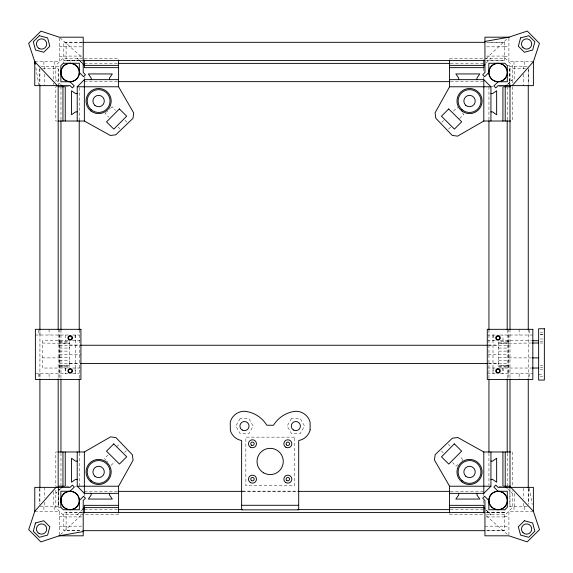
<?xml version="1.0" encoding="UTF-8"?>
<svg xmlns="http://www.w3.org/2000/svg" width="573" height="573" viewBox="0 0 573 573"><rect width="100%" height="100%" fill="white"/><g stroke="black" fill="none" stroke-linecap="round" stroke-linejoin="round"><path stroke-width="0.43" stroke-dasharray="2.87 2.15" d="M69.512 361.85L69.534 361.004M498.675 347.768L498.696 346.923M60.545 488.604L55.825 493.353L60.58 488.604M507.621 84.396L512.334 79.647L507.585 84.396M486.183 63.001L490.939 58.245M77.226 514.755L81.982 509.999M106.163 112.43L105.146 113.397L108.755 117.171M106.879 111.742L107.717 110.947M109.507 109.228L110.345 108.426M111.062 107.745L112.072 106.771L115.553 110.41M441.847 122.242L443.574 120.588M453.408 111.176L457.182 107.566L457.626 108.032M107.989 455.026L104.35 458.507L106.012 460.241M116.627 446.761L119.642 443.882M448.523 129.118L451.538 126.239M459.567 118.554L463.808 114.493L461.351 111.928M110.983 465.434L114.758 461.824M124.592 452.412L126.318 450.758M457.82 464.574L456.087 466.229L452.606 462.59M462.003 460.57L462.554 460.047M462.898 459.711L459.403 455.829M486.241 58.518L507.621 38.405M60.545 534.595L82.569 513.874M82.333 42.209L63.818 42.209L63.818 60.695L82.333 60.695M489.356 42.209L504.347 42.209L504.347 60.695L486.713 60.695M82.197 42.323L66.096 42.323L66.096 60.588L82.197 60.588M486.463 42.323L504.347 42.323M59.248 46.32L63.818 46.32M504.347 46.32L508.91 46.32M63.818 46.828L83.214 46.828M486.713 46.828L504.347 46.828M63.818 56.075L82.333 56.075M486.713 56.075L504.347 56.075M59.248 56.591L63.818 56.591M504.347 56.591L508.91 56.591M82.576 58.245L62.958 58.245L55.825 65.379L55.825 81.43M84.36 58.245L118.597 58.245M449.569 58.245L483.805 58.245M484.694 58.245L505.207 58.245L512.334 65.379L512.334 84.102M486.463 60.588L504.347 60.588M82.354 60.81L63.302 60.81L63.302 63.266M34.767 61.669L59.248 61.669L59.248 37.188M533.391 61.669L508.91 61.669L508.91 37.188M84.36 63.381L117.716 63.381M450.442 63.381L483.805 63.381M507.313 65.723L509.769 65.723L509.769 84.768M41.027 66.232L58.281 66.232L58.281 84.754M527.131 66.232L509.884 66.232L509.884 84.754M42.581 68.516L58.167 68.516L58.167 84.618M525.584 68.516L509.999 68.516L509.999 84.618M84.36 81.638L117.716 81.638M450.442 81.638L483.805 81.638M57.608 86.774L55.825 86.774L55.825 121.018L57.608 121.018M65.53 86.774L70.092 86.774M491.613 86.774L492.873 86.774M498.861 86.774L501.905 86.774M540.275 332.182L542.717 332.182M540.275 334.41L542.717 334.41M540.275 334.46L542.717 334.46M35.383 335.026L68.545 335.026M72.685 335.026L79.289 335.026M487.286 335.026L496.368 335.026M499.663 335.026L532.826 335.026M540.275 338.98L542.717 339.03M68.108 340.734L42.345 340.734L42.345 368.031L68.108 368.031M72.427 340.734L80.922 340.734M487.286 340.734L495.781 340.734M500.243 340.734L531.608 340.734M540.275 341.257L542.717 341.257M59.463 341.752L69.512 341.752L69.512 367.014L59.463 367.014M508.745 341.752L498.696 341.752L498.696 367.014L508.745 367.014M59.463 342.181L69.512 342.181M498.696 342.181L508.745 342.181M42.345 343.019L69.534 343.442L59.463 343.442M531.608 343.019L498.675 343.442L508.745 343.442M540.275 343.019L542.717 343.019M69.512 345.025L79.167 345.025M488.167 345.025L498.696 345.025M69.512 345.254L79.346 345.254M488.862 345.254L498.696 345.254M59.463 345.455L69.534 345.455M498.675 345.455L508.745 345.455M59.463 348.069L69.534 348.069M498.675 348.069L508.745 348.069M59.463 351.113L69.534 351.113M498.675 351.113L508.745 351.113M59.463 354.386L80.922 354.386M488.167 354.386L508.745 354.386M59.463 357.652L69.534 357.652M498.675 357.652L508.745 357.652M42.345 357.889L59.463 357.889M508.745 357.889L531.608 357.889M59.463 360.704L69.534 360.704M498.675 360.704L508.745 360.704M59.463 363.318L69.534 363.318M498.675 363.318L508.745 363.318M69.512 363.511L79.346 363.511M488.862 363.511L498.696 363.511M69.512 363.74L79.167 363.74M488.167 363.74L498.696 363.74M59.463 365.323L69.534 365.323L59.463 365.66M508.745 365.323L498.675 365.323L508.745 365.66M540.275 365.753L542.717 365.753M59.463 366.584L69.512 366.584M498.696 366.584L508.745 366.584M540.275 367.508L542.717 367.508M72.427 368.031L80.922 368.031M487.286 368.031L496.676 368.031M499.663 368.031L531.608 368.031M540.275 369.793L542.717 369.793M35.383 373.739L67.707 373.739M72.685 373.739L79.289 373.739M487.286 373.739L495.523 373.739M500.508 373.739L532.826 373.739M538.641 374.355L542.717 374.355M540.275 376.64L542.717 376.64M57.608 451.982L55.825 451.982L55.825 486.226L57.608 486.226M66.26 486.226L70.092 486.226M75.285 486.226L76.546 486.226M498.861 486.226L502.636 486.226M242.522 491.133L298.691 491.133M84.36 491.362L117.716 491.362M242.529 491.362L297.036 491.362M450.442 491.362L483.805 491.362M40.217 506.768L58.281 506.768L58.281 488.246M527.131 506.768L509.884 506.768L509.884 488.246M60.845 507.277L58.396 507.277L58.396 488.232M84.36 509.619L117.716 509.619M450.442 509.619L483.805 509.619M34.767 511.331L59.248 511.331L59.248 535.812M533.391 511.331L508.91 511.331L508.91 535.812M486.678 512.19L504.863 512.19L504.863 509.734M82.333 512.305L63.818 512.305L63.818 530.791L79.69 530.791M486.713 512.305L504.347 512.305L504.347 530.791L486.713 530.791M82.197 512.412L66.096 512.412L66.096 530.677L82.197 530.677M486.463 512.412L504.347 512.412M118.597 514.755L62.958 514.755L55.825 507.621L55.825 489.793M449.569 514.755L483.805 514.755M486.477 514.755L505.207 514.755L512.334 507.621L512.334 490.681M59.248 516.409L63.818 516.409M504.347 516.409L508.91 516.409M63.818 516.925L82.333 516.925M486.713 516.925L504.347 516.925M63.818 526.172L82.333 526.172M484.944 526.172L504.347 526.172M59.248 526.68L63.818 526.68M504.347 526.68L508.91 526.68M486.463 530.677L504.347 530.677M59.914 37.775L82.555 57.816M486.276 515.779L508.251 535.225M81.982 62.966L77.226 58.245L81.982 63.001M486.183 510.034L490.939 514.755L486.183 509.999M507.585 488.604L512.334 493.353M55.825 79.647L60.58 84.396M448.337 444.261L449.991 445.995M124.971 120.251L126.705 122.056M441.461 450.944L443.194 452.749M118.167 127.005L119.821 128.739M106.807 461.072L107.667 461.974M529.302 488.217L532.181 504.484M35.834 67.657L38.864 84.783M498.675 361.004L498.696 361.85M69.512 346.923L69.534 347.768M529.409 330.141L529.409 335.026M529.409 373.739L529.409 377.815M528.37 69.763L528.37 84.754M528.37 488.246L528.37 504.118M528.256 68.516L528.256 84.618M528.256 329.325L528.256 377.972M528.256 488.876L528.256 504.082M524.266 61.669L524.266 66.232M524.266 506.768L524.266 511.331M523.751 66.232L523.751 69.763M523.751 74.168L523.751 85.635M523.751 488.246L523.751 498.832M523.751 503.237L523.751 506.768M519.131 329.325L519.131 335.026M519.131 373.739L519.131 379.448M514.504 66.232L514.504 81.223M514.504 493.539L514.504 506.768M513.995 61.669L513.995 66.232M513.995 506.768L513.995 511.331M512.334 86.774L512.334 121.018M512.334 451.982L512.334 486.226M509.999 329.325L509.999 377.972M509.999 488.876L509.999 506.768M508.86 335.026L508.86 373.739M508.817 329.325L508.817 377.815M507.198 86.774L507.198 119.843M507.198 329.84L507.198 378.094M507.198 453.157L507.198 486.226M503.037 340.734L502.922 335.026M503.037 368.031L503.037 373.739M502.922 368.031L502.922 373.739M493.109 335.026L493.109 340.734M493.109 368.031L493.109 373.739M492.995 335.026L492.995 373.739M488.941 86.774L488.941 119.843M488.941 329.84L488.941 378.094M488.941 453.157L488.941 485.331M483.805 67.943L483.805 71.725M483.805 77.076L483.805 78.967M483.805 494.033L483.805 495.924M483.805 500.487L483.805 505.057M84.36 77.076L84.36 78.967M84.36 494.033L84.36 495.924M79.224 87.669L79.224 119.843M79.224 329.84L79.224 378.094M79.224 453.157L79.224 486.226M75.213 335.026L75.213 373.739M75.099 335.026L75.099 340.734M75.099 368.031L75.099 373.739M65.286 335.026L65.172 340.734M65.286 368.031L65.286 373.739M65.172 368.031L65.172 373.739M60.96 86.774L60.96 119.843M60.96 329.84L60.96 378.094M60.96 453.157L60.96 486.226M59.463 335.026L59.463 373.739M59.391 329.325L59.391 377.815M58.21 329.325L58.167 377.972M58.167 488.876L58.167 506.768M54.17 61.669L54.17 66.232M54.17 506.768L54.17 511.331M53.661 66.232L53.661 79.461M53.661 82.992L53.661 84.754M53.661 491.777L53.661 506.768M49.077 329.325L49.077 335.026M49.077 373.739L49.077 379.448M44.415 66.232L44.415 70.644M44.415 74.168L44.415 84.754M44.415 487.365L44.415 497.944M44.415 502.356L44.415 506.768M43.899 61.669L43.899 66.232M43.899 506.768L43.899 511.331M39.952 335.026L39.952 329.325L39.902 377.972M39.952 373.739L39.952 377.815M39.902 68.516L39.902 84.618M39.902 488.876L39.902 504.082M39.795 68.882L39.795 84.754M39.795 488.246L39.795 504.118M38.799 330.141L38.799 335.026M38.799 373.739L38.799 377.815M240.137 418.548L235.782 426.076L240.137 433.611L248.832 433.611L253.18 426.076L248.832 418.548L240.137 418.548M291.492 418.548L287.145 426.076L291.492 433.611L300.188 433.611L304.535 426.076L300.188 418.548L291.492 418.548M294.472 437.149L245.853 437.149L245.853 485.768L294.472 485.768L294.472 437.149"/><path stroke-width="0.86" d="M58.99 535.812L83.214 535.812L83.214 500.487L85.47 498.238L83.529 496.297L79.339 500.487L79.339 509.734L63.302 509.734L60.845 507.277L60.845 491.247L70.092 491.247L74.289 487.05L72.348 485.109L70.092 487.365L34.767 487.365L34.767 511.331L28.714 529.624L40.891 541.929L59.248 535.812L83.214 531.565M509.168 37.188L484.944 37.188L484.944 72.513L482.695 74.762L484.629 76.703L488.826 72.513L488.826 63.266L504.863 63.266L507.313 65.723L507.313 81.753L498.073 81.753L493.876 85.95L495.817 87.891L498.073 85.635L533.391 85.635L533.391 61.669L539.444 43.376L527.275 31.071L508.91 37.188L484.944 41.435M118.597 512.971L118.597 486.226L133.072 460.234L132.37 454.769L115.947 437.607L110.618 436.848L84.36 451.982L58.482 451.982M449.569 60.029L449.569 86.774L435.093 112.766L435.795 118.231L452.219 135.393L457.548 136.152L483.805 121.018L510.572 121.018M34.767 511.331L55.982 487.365M512.176 85.635L533.391 61.669M77.226 121.018L77.226 86.774L84.36 79.647L118.597 79.647M61.175 488.01L62.958 486.226L62.958 451.982M484.994 64.19L483.805 65.379L449.569 65.379M82.576 509.404L84.36 507.621L118.597 507.621M506.99 84.99L505.207 86.774L505.207 121.018M449.569 493.353L483.805 493.353L490.939 486.226L490.939 451.982M83.092 42.323L484.672 42.323M83.092 60.588L484.672 60.588M118.317 63.381L449.848 63.381M118.597 65.379L84.36 65.379L82.576 63.596M118.597 67.657L84.36 67.657L84.36 60.029M449.569 67.657L483.805 67.657L483.805 60.029M449.569 79.647L483.805 79.647L490.939 86.774L490.939 121.018M118.317 81.638L449.848 81.638M58.503 86.774L65.243 86.774L65.243 121.018M77.226 86.774L118.597 86.774L133.738 113.031L132.972 118.367L115.81 134.791L110.345 135.486L84.36 121.018L58.503 121.018M449.569 86.774L490.939 86.774M510.557 86.774L502.922 86.774L502.922 121.018M77.226 93.621L75.593 93.621L71.518 90.77L71.518 114.736L75.593 111.885L77.226 111.885M490.939 93.621L492.565 93.621L496.648 90.77L496.648 114.736L492.565 111.885L490.939 111.885M532.374 340.734L538.641 340.734M532.489 343.019L538.641 343.019M80.241 345.254L487.079 345.254M532.489 357.889L538.641 357.889M80.241 363.511L487.079 363.511M532.374 368.031L538.641 368.031M449.569 512.985L449.569 486.226L434.427 459.969L435.194 454.633L452.355 438.209L457.82 437.514L483.805 451.982L510.557 451.982M77.226 461.115L75.593 461.115L71.518 458.264L71.518 482.23L75.593 479.379L77.226 479.379M490.939 461.115L492.565 461.115L496.648 458.264L496.648 482.23L492.565 479.379L490.939 479.379M58.503 486.226L65.243 486.226L65.243 451.982M77.226 451.982L77.226 486.226L118.597 486.226M449.569 486.226L490.939 486.226M510.557 486.226L502.922 486.226L502.922 451.982M118.317 491.362L242.529 491.362M297.931 491.362L449.848 491.362M77.226 486.226L84.36 493.353L118.597 493.353M118.597 505.343L84.36 505.343L84.36 512.971M241.627 505.286L298.691 505.286M449.569 505.343L483.805 505.343L483.805 512.971M449.569 507.621L483.805 507.621L484.994 508.81M118.317 509.619L242.529 509.619M297.931 509.619L449.848 509.619M83.092 512.412L484.672 512.412M83.092 530.677L484.672 530.677M506.99 488.01L505.207 486.226L505.207 451.982M61.175 84.99L62.958 86.774L62.958 121.018M510.851 487.365L533.391 511.331L539.515 529.688L527.203 541.865L508.91 535.812L484.944 535.812L484.944 500.487L482.695 498.238L484.629 496.297L488.826 500.487L488.826 509.734L504.863 509.734L507.313 507.277L507.313 491.247L498.073 491.247L493.876 487.05L495.817 485.109L498.073 487.365L533.391 487.365L533.391 511.589M34.767 61.411L34.767 85.635L70.092 85.635L72.348 87.891L74.289 85.95L70.092 81.753L60.845 81.753L60.845 65.723L63.302 63.266L79.339 63.266L79.339 72.513L83.529 76.703L85.47 74.762L83.214 72.513L83.214 37.188L59.248 37.188L40.955 31.135L28.65 43.312L34.767 61.669L57.314 85.635M34.767 61.669L35.225 64.233M528.256 85.513L528.256 329.676M528.256 378.868L528.256 487.981M509.999 85.513L509.999 329.676M509.999 378.868L509.999 487.981M507.198 120.731L507.198 329.84M507.198 378.989L507.198 452.269M488.941 120.731L488.941 329.84M488.941 378.989L488.941 452.269M483.805 79.647L483.805 121.018M483.805 451.982L483.805 493.353M476.958 79.647L476.958 78.014L479.809 73.938L455.843 73.938L458.694 78.014L458.694 79.647M476.958 493.353L476.958 494.986L479.809 499.062L455.843 499.062L458.694 494.986L458.694 493.353M118.597 60.015L118.597 86.774M109.464 79.647L109.464 78.014L112.322 73.938L88.349 73.938L91.207 78.014L91.207 79.647M109.464 493.353L109.464 494.986L112.322 499.062L88.349 499.062L91.207 494.986L91.207 493.353M84.36 79.647L84.36 121.018M84.36 451.982L84.36 493.353M79.224 120.731L79.224 329.84M79.224 378.989L79.224 452.269M60.96 120.731L60.96 329.84M60.96 378.989L60.96 452.269M58.167 85.513L58.167 329.676M58.167 378.868L58.167 487.981M39.902 85.513L39.902 329.676M39.902 378.868L39.902 487.981M507.055 502.893A9.304 9.304 0 0 1 488.805 501.296M488.769 500.487A9.304 9.304 0 0 1 507.055 498.08M79.396 72.513A9.304 9.304 0 0 1 66.16 80.943A9.304 9.304 0 0 1 64.112 65.386A9.304 9.304 0 0 1 79.074 70.107M507.055 74.92A9.304 9.304 0 0 1 488.769 72.513M488.805 71.704A9.304 9.304 0 0 1 507.055 70.107M79.074 502.893A9.304 9.304 0 0 1 64.112 507.614A9.304 9.304 0 0 1 66.16 492.057A9.304 9.304 0 0 1 79.396 500.487M310.108 429.793L309.943 430.688A14.834 14.834 0 0 1 302.25 439.462L298.691 440.608L298.691 509.848L241.627 509.848L241.627 440.608L238.074 439.462A14.834 14.834 0 0 1 230.382 430.688L230.217 422.251L231.413 419.056A14.834 14.834 0 0 1 244.485 411.242A29.502 29.502 0 0 1 266.796 425.209L273.479 425.281A29.502 29.502 0 0 1 295.84 411.242A14.834 14.834 0 0 1 308.911 419.056L310.108 422.251L310.108 429.793M35.505 522.963L33.284 531.235L39.344 537.295L47.616 535.082L49.837 526.802L43.777 520.75L35.505 522.963M520.549 37.918L518.329 46.198L524.388 52.25L532.661 50.037L534.874 41.765L528.822 35.705L520.549 37.918M119.392 108.92L106.535 121.884L113.805 129.14L126.669 116.176L119.392 108.92M454.353 443.86L441.497 456.824L448.766 464.08L461.63 451.116L454.353 443.86M113.755 443.917L106.499 451.187L119.463 464.044L126.719 456.774L113.755 443.917M448.695 108.956L441.446 116.226L454.41 129.083L461.659 121.813L448.695 108.956M39.344 35.705L33.284 41.765L35.505 50.037L43.777 52.25L49.837 46.198L47.616 37.918L39.344 35.705M524.388 520.75L518.329 526.802L520.549 535.082L528.822 537.295L534.874 531.235L532.661 522.963L524.388 520.75M544.35 328.759L538.641 328.759L538.641 380.064L544.35 380.064L544.35 328.759M80.922 329.325L35.383 329.325L35.383 379.448L80.922 379.448L80.922 329.325M532.826 329.325L487.286 329.325L487.286 379.448L532.826 379.448L532.826 329.325M69.34 339.366A1.712 1.712 0 0 0 71.904 337.884A1.712 1.712 0 0 0 69.34 336.401A1.712 1.712 0 0 0 69.34 339.366M69.34 372.371A1.712 1.712 0 0 0 71.904 370.889A1.712 1.712 0 0 0 69.34 369.406A1.712 1.712 0 0 0 69.34 372.371M69.054 339.861A2.285 2.285 0 0 0 72.477 337.884A2.285 2.285 0 0 0 69.054 335.907A2.285 2.285 0 0 0 69.054 339.861M69.054 372.865A2.285 2.285 0 0 0 72.477 370.889A2.285 2.285 0 0 0 69.054 368.912A2.285 2.285 0 0 0 69.054 372.865M496.87 339.861A2.285 2.285 0 0 0 500.293 337.884A2.285 2.285 0 0 0 496.87 335.907A2.285 2.285 0 0 0 496.87 339.861M496.87 372.865A2.285 2.285 0 0 0 500.293 370.889A2.285 2.285 0 0 0 496.87 368.912A2.285 2.285 0 0 0 496.87 372.865M496.805 372.099A1.712 1.712 0 0 0 499.67 371.333A1.712 1.712 0 0 0 497.572 369.234A1.712 1.712 0 0 0 496.805 372.099M497.156 339.366A1.712 1.712 0 0 0 499.728 337.884A1.712 1.712 0 0 0 497.156 336.401A1.712 1.712 0 0 0 497.156 339.366M38.993 533.47A5.136 5.136 0 0 0 46.7 529.022A5.136 5.136 0 0 0 38.993 524.574A5.136 5.136 0 0 0 38.993 533.47M38.993 48.426A5.136 5.136 0 0 0 46.7 43.978A5.136 5.136 0 0 0 38.993 39.53A5.136 5.136 0 0 0 38.993 48.426M522.97 532.654A5.136 5.136 0 0 0 531.565 530.347A5.136 5.136 0 0 0 525.276 524.059A5.136 5.136 0 0 0 522.97 532.654M522.97 47.609A5.136 5.136 0 0 0 531.565 45.31A5.136 5.136 0 0 0 525.276 39.021A5.136 5.136 0 0 0 522.97 47.609M263.601 472.825A13.122 13.122 0 0 0 283.284 461.458A13.122 13.122 0 0 0 263.601 450.091A13.122 13.122 0 0 0 263.601 472.825M250.473 447.227A3.997 3.997 0 0 0 256.468 443.767A3.997 3.997 0 0 0 250.473 440.308A3.997 3.997 0 0 0 250.473 447.227M250.473 482.609A3.997 3.997 0 0 0 256.468 479.15A3.997 3.997 0 0 0 250.473 475.69A3.997 3.997 0 0 0 250.473 482.609M285.855 482.609A3.997 3.997 0 0 0 291.843 479.15A3.997 3.997 0 0 0 285.855 475.69A3.997 3.997 0 0 0 285.855 482.609M285.855 447.227A3.997 3.997 0 0 0 291.843 443.767A3.997 3.997 0 0 0 285.855 440.308A3.997 3.997 0 0 0 285.855 447.227M293.555 430.029A4.563 4.563 0 0 0 300.402 426.076A4.563 4.563 0 0 0 293.555 422.122A4.563 4.563 0 0 0 293.555 430.029M242.2 430.029A4.563 4.563 0 0 0 249.047 426.076A4.563 4.563 0 0 0 242.2 422.122A4.563 4.563 0 0 0 242.2 430.029M286.801 480.503A1.712 1.712 0 0 0 289.544 479.379A1.712 1.712 0 0 0 287.202 477.567A1.712 1.712 0 0 0 286.801 480.503M251.619 480.632A1.712 1.712 0 0 0 254.183 479.15A1.712 1.712 0 0 0 251.619 477.667A1.712 1.712 0 0 0 251.619 480.632M251.619 445.25A1.712 1.712 0 0 0 254.183 443.767A1.712 1.712 0 0 0 251.619 442.284A1.712 1.712 0 0 0 251.619 445.25M286.643 444.977A1.712 1.712 0 0 0 289.501 444.211A1.712 1.712 0 0 0 287.41 442.112A1.712 1.712 0 0 0 286.643 444.977M65.53 80.421A9.132 9.132 0 0 0 79.224 72.513A9.132 9.132 0 0 0 65.53 64.606A9.132 9.132 0 0 0 65.53 80.421M65.53 508.394A9.132 9.132 0 0 0 79.224 500.487A9.132 9.132 0 0 0 65.53 492.579A9.132 9.132 0 0 0 65.53 508.394M493.503 80.421A9.132 9.132 0 0 0 507.198 72.513A9.132 9.132 0 0 0 493.503 64.606A9.132 9.132 0 0 0 493.503 80.421M465.792 476.256A5.709 5.709 0 0 0 475.139 473.054A5.709 5.709 0 0 0 467.69 466.558A5.709 5.709 0 0 0 465.792 476.256M461.917 481.936A12.556 12.556 0 0 0 481.986 473.57A12.556 12.556 0 0 0 464.71 460.37A12.556 12.556 0 0 0 461.917 481.936M462.039 480.561A11.41 11.41 0 0 0 480.74 474.15A11.41 11.41 0 0 0 465.842 461.165A11.41 11.41 0 0 0 462.039 480.561M94.874 105.346A5.709 5.709 0 0 0 104.222 102.137A5.709 5.709 0 0 0 96.773 95.648A5.709 5.709 0 0 0 94.874 105.346M91 111.019A12.556 12.556 0 0 0 111.076 102.653A12.556 12.556 0 0 0 93.793 89.452A12.556 12.556 0 0 0 91 111.019M91.128 109.644A11.41 11.41 0 0 0 109.823 103.233A11.41 11.41 0 0 0 94.925 90.248A11.41 11.41 0 0 0 91.128 109.644M465.792 105.346A5.709 5.709 0 0 0 475.139 102.137A5.709 5.709 0 0 0 467.69 95.648A5.709 5.709 0 0 0 465.792 105.346M461.917 111.019A12.556 12.556 0 0 0 481.986 102.653A12.556 12.556 0 0 0 464.71 89.452A12.556 12.556 0 0 0 461.917 111.019M462.039 109.644A11.41 11.41 0 0 0 480.74 103.233A11.41 11.41 0 0 0 465.842 90.248A11.41 11.41 0 0 0 462.039 109.644M94.874 476.256A5.709 5.709 0 0 0 104.222 473.054A5.709 5.709 0 0 0 96.773 466.558A5.709 5.709 0 0 0 94.874 476.256M91 481.936A12.556 12.556 0 0 0 111.076 473.57A12.556 12.556 0 0 0 93.793 460.37A12.556 12.556 0 0 0 91 481.936M91.128 480.561A11.41 11.41 0 0 0 109.823 474.15A11.41 11.41 0 0 0 94.925 461.165A11.41 11.41 0 0 0 91.128 480.561M491.613 506.947A9.132 9.132 0 0 0 506.89 502.85A9.132 9.132 0 0 0 495.709 491.67A9.132 9.132 0 0 0 491.613 506.947"/></g></svg>
